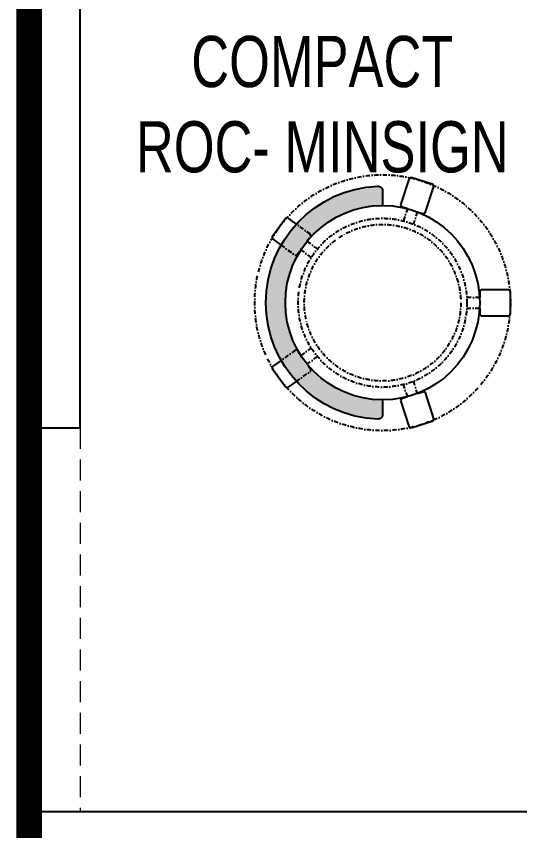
# Model space of a CAD drawing. Header units: feet. Extents: x 2743383 to 2765688, y -5729940 to -5723675.
# Drawn here: x 2756925 to 2757910, y -5726292 to -5724701 of the extents above; entities that cross this region are included whole.
import ezdxf

# ---------------------------------------------------------------- set-up
doc = ezdxf.new("R2010")
doc.units = ezdxf.units.FT
doc.header["$LTSCALE"] = 33
doc.header["$MEASUREMENT"] = 0
for name, pattern in [('a_p6_plan_L18$0$HIDDEN', [0.375, 0.25, -0.125]), ('ACAD_ISO03W100', [30, 12, -18]), ('DASHDOT2', [0.5, 0.25, -0.125, 0, -0.125])]:
    doc.linetypes.add(name, pattern=pattern)
for name, color, linetype, lineweight in [('HATCH', 9, 'Continuous', 9), ('LENS-CURTAIN', 5, 'a_p6_plan_L18$0$HIDDEN', 9), ('LENS-FURNITURE', 13, 'Continuous', 9), ('LENS-PARTITION', 21, 'Continuous', 25), ('LENS_TEXT', 31, 'Continuous', 5), ('LK-FLUTTED FINISH', 20, 'Continuous', 30), ('LN-ELEVATION-1', 81, 'Continuous', 25)]:
    doc.layers.add(name, color=color, linetype=linetype, lineweight=lineweight)
doc.styles.get("Standard").update_dxf_attribs({"font": 'GILC____.TTF'})

# ---------------------------------------------------------------- blocks, each defined once
blk = doc.blocks.new('DR STOOL')
at = {"layer": 'HATCH'}
h = blk.add_hatch(dxfattribs=at)
h.set_pattern_fill('ANSI36', color=250, angle=-90.00000000000001)
h.set_pattern_definition([(315, (-227.8099174643867, 917.3997257252777), (6.173926083235043, -1.683798022700468), [7.9375, -1.587499999999999, 0, -1.587499999999999])])
edge = h.paths.add_edge_path()
edge.add_line((-190.0000000041909, 4.511094e-10), (-218.6899174675346, 4.511094e-10))
edge.add_arc((-218.6899174670689, 9.120000000388245), 9.119999999940092, 177.6119845363388, 269.9999999996136, ccw=False)
edge.add_arc((-1.8626451e-09, 3.565219e-10), 228.000000002257, 2.3880154632688004, 177.6119845367313, ccw=False)
edge.add_arc((218.6899174633436, 9.120000000497384), 9.120000000051716, -90.00000000034493, 2.3880154629299, ccw=False)
edge.add_line((218.6899174633436, 4.511094e-10), (190, 4.511094e-10))
edge.add_arc((-1.8626451e-09, 4.511094e-10), 190.000000001979, -1.27e-14, 180)
at = {"layer": 'LN-ELEVATION-1', "color": 1, "ltscale": 100}
for p, q in [((-128.6221585394814, 215.4841044476634), (-165.2704676063731, 189.0243927398114)), ((-124.7228340068832, 214.8545704018979), (-128.6221585394814, 215.4841044476634)), ((-112.6981821293011, 198.1996966340157), (-124.7228340068832, 214.8545704018979)), ((124.7553772013634, 214.9803744515593), (112.5488144652918, 198.2845540212292)), ((128.7014972954057, 215.5933048763618), (124.7553772013634, 214.9803744515593)), ((128.7014972954057, 215.5933048763618), (124.7553772013634, 214.9803744515593)), ((165.1911288509145, 188.915192311113), (128.7014972954057, 215.5933048763618)), ((165.1911288509145, 188.915192311113), (128.7014972954057, 215.5933048763618)), ((-165.2704676063731, 189.0243927398114), (-165.9069543029182, 185.0820035930228)), ((-165.9069543029182, 185.0820035930228), (-153.8003208162263, 168.3135803133482)), ((153.6734594982117, 168.4294150282658), (165.7973639420234, 185.0121775862135)), ((165.7973639420234, 185.0121775862135), (165.1911288509145, 188.915192311113)), ((165.7973639420234, 185.0121775862135), (165.1911288509145, 188.915192311113)), ((-191.2928382232785, -35.45407700946089), (-242.9550312487409, -52.24013893969095)), ((-187.9259491492994, -37.1695928365807), (-191.2928382232785, -35.45407700946089)), ((-184.1424400564283, -48.81403796559607), (-187.9259491492994, -37.1695928365807)), ((188.0651108901948, -36.96233201187715), (184.0504167033359, -49.19388854173303)), ((191.3981811110861, -35.27656588272658), (188.0651108901948, -36.96233201187715)), ((243.0100176925771, -52.21682526778022), (191.3981811110861, -35.27656588272658)), ((-242.9550312487409, -52.24013893969095), (-244.7482102331705, -55.75945052818861)), ((-244.7482102331705, -55.75945052818861), (-230.7800458371639, -98.74904560100549)), ((230.715890809428, -98.7280946081737), (244.8123673382215, -55.78040257930116)), ((244.8123673382215, -55.78040257930116), (243.0100176925771, -52.21682526778022)), ((-173.8639617776498, -80.4479453730819), (-177.8421125086024, -68.2044548037811)), ((177.6922140880488, -68.56540505095472), (173.8739495249465, -80.1985000452405)), ((-227.2218665438704, -100.5620286722478), (-175.5596735184081, -83.7759667420105)), ((-175.5596735184081, -83.7759667420105), (-173.8639617776498, -80.4479453730819)), ((173.8739495249465, -80.1985000452405), (175.5794035866856, -83.5704969359358)), ((175.5794035866856, -83.5704969359358), (227.1912401677109, -100.5107563209894)), ((-230.7800458371639, -98.74904560100549), (-227.2218665438704, -100.5620286722478)), ((227.1912401677109, -100.5107563209894), (230.715890809428, -98.7280946081737)), ((-22.72193054761737, -190.2142363802995), (-25.39390889601782, -192.886214728569)), ((-10.47823652112856, -190.2142363802995), (-22.72193054761737, -190.2142363802995)), ((22.78362171910703, -190.2142363802995), (9.910054048988968, -190.2142363802995)), ((25.42475448176265, -192.8553691428751), (22.78362171910703, -190.2142363802995)), ((-25.39390889601782, -192.886214728569), (-25.39390889601782, -247.2070584567482)), ((25.42475448176265, -247.1762128710543), (25.42475448176265, -192.8553691428751)), ((-25.39390889601782, -247.2070584567482), (-22.60096735274419, -250)), ((-22.60096735274419, -250), (22.60096735274419, -250)), ((22.60096735274419, -250), (25.42475448176265, -247.1762128710543))]:
    blk.add_line(p, q, dxfattribs=at)
at = {"layer": 'LN-ELEVATION-1', "linetype": 'DASHDOT2'}
for p, q in [((-92.92521573789418, 170.8129362839827), (-112.6981821293011, 198.1996966340157)), ((112.5488144652918, 198.2845540212292), (92.69529851106927, 171.1294289919315)), ((-153.8003208162263, 168.3135803133482), (-134.1093360339291, 141.0403694751003)), ((-103.4542870586738, 159.9154408004979), (-93.52748446213081, 167.0824927485227)), ((-88.15393704269081, 139.4771787207864), (-103.4542870586738, 159.9154408004979)), ((-93.52748446213081, 167.0824927485227), (-92.92521573789418, 170.8129362839827)), ((103.6608748426661, 159.8406005539291), (88.19885099539533, 139.4487815762331)), ((92.69529851106927, 171.1294289919315), (93.26858203159645, 167.4385604566923)), ((93.26858203159645, 167.4385604566923), (103.6608748426661, 159.8406005539291)), ((133.7372852512635, 141.1612321265929), (153.6734594982117, 168.4294150282658)), ((-130.4219571123831, 140.4450534014686), (-119.9844727469608, 147.9808124662595)), ((-119.9844727469608, 147.9808124662595), (-105.3687285655178, 126.9741353208374)), ((105.4096150295809, 126.94019481352), (120.1194891873747, 147.8074627162714)), ((120.1194891873747, 147.8074627162714), (130.0033113472163, 140.5812532722048)), ((-134.1093360339291, 141.0403694751003), (-130.4219571123831, 140.4450534014686)), ((130.0033113472163, 140.5812532722048), (133.7372852512635, 141.1612321265929)), ((-159.954806596972, -40.49024384317454), (-184.1424400564283, -48.81403796559607)), ((184.0504167033359, -49.19388854173303), (159.8786162491887, -40.79004861696012)), ((-177.8421125086024, -68.2044548037811), (-153.4148110738024, -60.73628028803068)), ((153.3006618716754, -61.02382378749462), (177.6922140880488, -68.56540505095472)), ((-10.92024635523557, -164.6382343793375), (-10.47823652112856, -190.2142363802995)), ((9.910054048988968, -190.2142363802995), (10.35584833659231, -164.674698740353))]:
    blk.add_line(p, q, dxfattribs=at)
at = {"layer": 'LN-ELEVATION-1', "color": 1, "ltscale": 100}
blk.add_lwpolyline([(-190.0000000023283, 0), (-218.6899174656719, 0, -0.4264743413925903), (-227.8019973598421, 9.5, -0.959166304662544), (227.8019973593764, 9.5, -0.4264743413925903), (218.6899174647406, 0), (190.0000000013969, 0)], format="xyb", dxfattribs=at)
at = {"layer": 'LN-ELEVATION-1', "linetype": 'DASHDOT2'}
for radius in [250, 165, 153]:
    blk.add_circle((0, 0), radius, dxfattribs=at)
at = {"layer": 'LN-ELEVATION-1', "color": 1, "ltscale": 100}
blk.add_circle((0, 0), 190, dxfattribs=at)

msp = doc.modelspace()

# ---------------------------------------------------------------- linework, layer by layer
at = {"layer": 'LENS-CURTAIN', "ltscale": 5}
msp.add_lwpolyline([(2756950.493322281, -5726254.722976166), (2756950.493322281, -5725504.722976157), (2757050.493322281, -5725504.722976157), (2757050.493322281, -5726254.722976166)], close=True, dxfattribs=at)
at = {"layer": 'LENS-PARTITION'}
for points in [[(2756950.493322282, -5725504.722976157), (2757050.493322282, -5725504.722976157), (2757050.493322282, -5723904.722976158), (2756950.493322282, -5723904.722976158)], [(2756950.493322282, -5726254.722976166), (2758700.493322282, -5726254.722976166), (2758700.493322282, -5726354.722976166), (2756950.493322282, -5726354.722976166)]]:
    msp.add_lwpolyline(points, close=True, dxfattribs=at)
at = {"layer": 'LK-FLUTTED FINISH', "linetype": 'ACAD_ISO03W100', "ltscale": 0.05, "const_width": 50}
msp.add_lwpolyline([(2756950.493322282, -5723904.722976158), (2756950.493321, -5728659.93130536)], dxfattribs=at)

# ---------------------------------------------------------------- block references
at = {"layer": 'LENS-FURNITURE', "rotation": 90.00000000000003}
msp.add_blockref('DR STOOL', (2757641.621216101, -5725260.358114669), dxfattribs=at)

# ---------------------------------------------------------------- texts
at = {"layer": 'LENS_TEXT', "linetype": 'Continuous', "ltscale": 3, "insert": (2757523.852190984, -5724789.687979138), "char_height": 100, "attachment_point": 5}
msp.add_mtext_dynamic_manual_height_columns('CLINIC-1 COMPACT ROC- MINSIGN', width=730.5073781448633, gutter_width=0.9999999999999992, heights=[0], dxfattribs=at)

doc.saveas('drawing.dxf')
